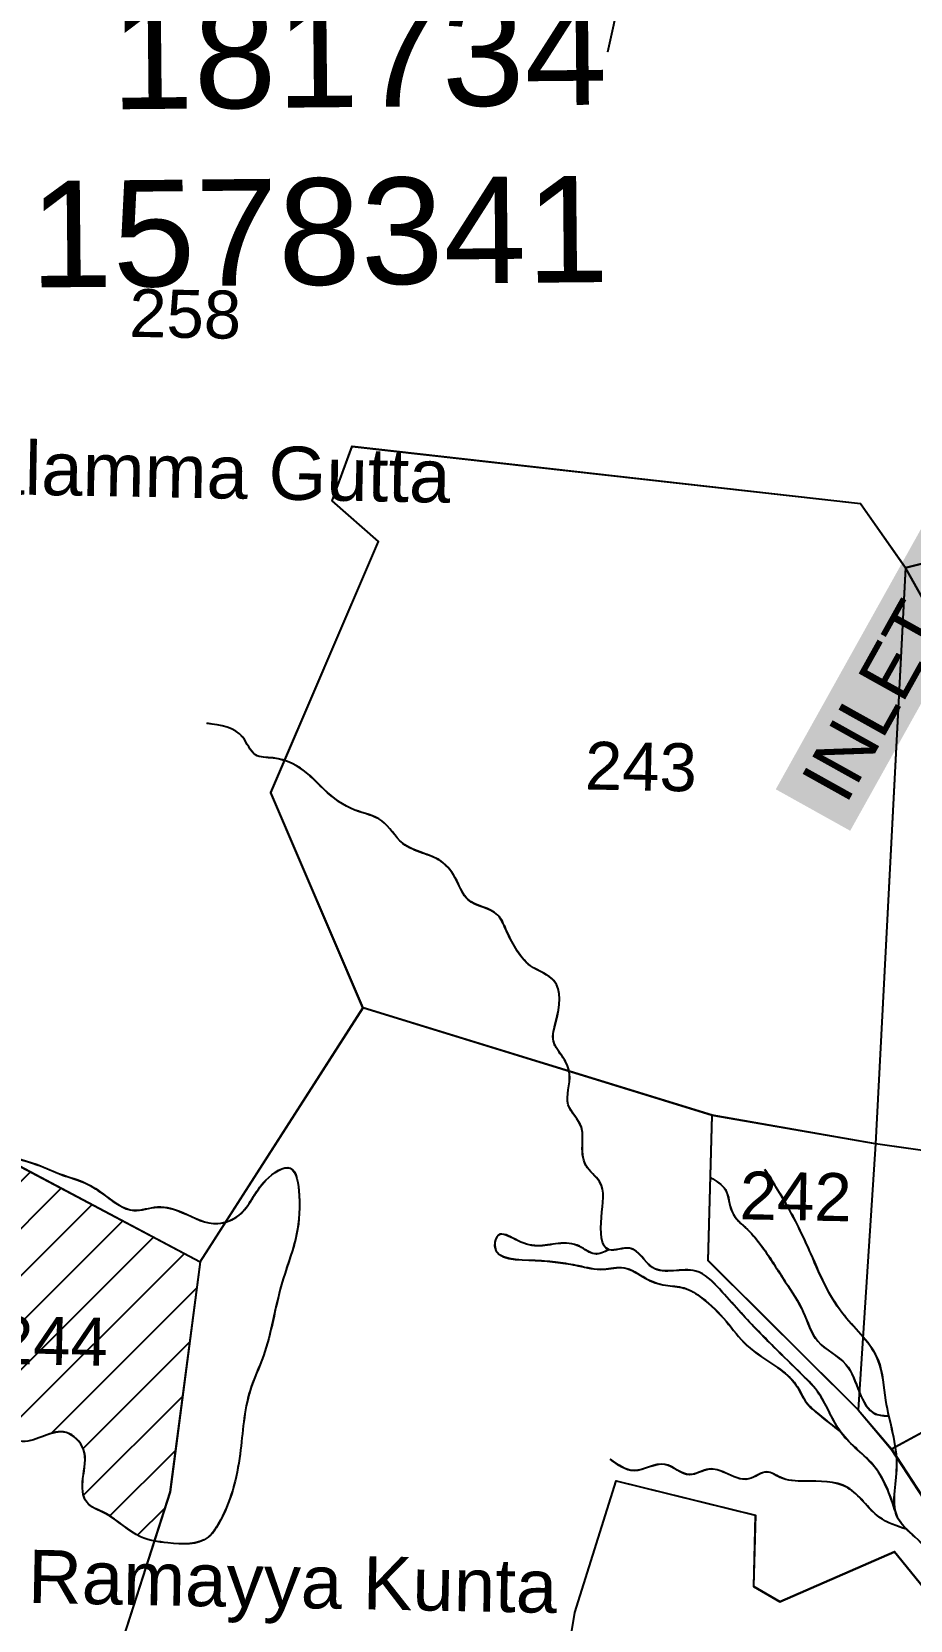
# Model space of a CAD drawing. Header units: feet. Extents: x 179896 to 184839, y 1575469 to 1580427.
# Drawn here: x 181514 to 181844, y 1577563 to 1578160 of the extents above; entities that cross this region are included whole.
import ezdxf
from ezdxf import colors
from ezdxf.entities.mleader import LeaderData, LeaderLine
from ezdxf.enums import TextEntityAlignment as Align
from ezdxf.math import Vec2, Vec3

# ---------------------------------------------------------------- set-up
doc = ezdxf.new("R2010")
doc.units = ezdxf.units.FT
doc.header["$LTSCALE"] = 15
doc.header["$MEASUREMENT"] = 0
for name, color, linetype in [('PLOT', 7, 'Continuous'), ('PLOT NO', 7, 'Continuous'), ('STRUCTURE', 5, 'Continuous'), ('TANKS-STREAM', 4, 'Continuous'), ('TEXT', 1, 'Continuous'), ('VILLAGE STONES', 240, 'Continuous')]:
    doc.layers.add(name, color=color, linetype=linetype)
doc.styles.get("Standard").update_dxf_attribs({"font": 'arial.ttf'})

msp = doc.modelspace()

# ---------------------------------------------------------------- hatches: boundary and pattern name
at = {"layer": 'TANKS-STREAM', "lineweight": -2}
h = msp.add_hatch(dxfattribs=at)
h.set_pattern_fill('ANSI31', color=256, scale=100)
h.set_pattern_definition([(45, (0, 0), (-8.838834764831843, 8.838834764831844), [])])
edge = h.paths.add_edge_path()
edge.add_spline(control_points=[(181460.9176563829, 1577704.59937431), (181462.7314525637, 1577702.264034146), (181465.860699308, 1577695.016106818), (181473.7440138024, 1577687.256189864), (181477.8068966378, 1577679.28507317), (181480.2954209323, 1577672.24911874), (181486.3437767801, 1577673.550451263), (181492.7381946708, 1577675.002300579), (181498.3003132412, 1577676.534020582), (181507.3093091289, 1577677.948361927), (181505.0601942623, 1577671.018652742), (181499.4220633388, 1577668.159006427), (181493.6149726505, 1577661.374143065), (181483.2815998836, 1577663.179961514), (181480.122806399, 1577654.316530069), (181474.6669688364, 1577649.700864937), (181473.3119554323, 1577642.700394702), (181475.4632925953, 1577638.919491531), (181477.0301324425, 1577637.00733662)], knot_values=[29.62748693519979, 29.62748693519979, 29.62748693519979, 29.6274869352164, 38.58954969769181, 52.88709046648258, 61.56502422168915, 66.9646922423226, 71.62516691559648, 77.47592989480904, 86.89244578254001, 92.52255818737142, 95.70371960235185, 103.8485705402181, 112.1560932089445, 120.4831763062159, 129.9001838760011, 135.8527526857965, 141.9375859655219, 149.1362387539023, 149.1362387539023, 149.1362387539023, 149.1362387539023], degree=3, periodic=0)
edge.add_spline(control_points=[(181477.0301324425, 1577637.00733662), (181477.1199128648, 1577637.057046521), (181478.9320019852, 1577637.984047861), (181487.7740269222, 1577637.85340488), (181498.9577385628, 1577637.449016424), (181511.9935446469, 1577626.444840983), (181525.3531295534, 1577637.972501989), (181535.9379776722, 1577626.921115096), (181533.2309963221, 1577617.413935437), (181533.3684148341, 1577606.591255907), (181545.114016997, 1577602.887832599), (181551.9095099779, 1577595.223945781), (181558.6155565697, 1577593.328264071), (181560.4281689049, 1577592.973145362)], knot_values=[290.0637773240506, 290.0637773240506, 290.0637773240506, 290.0637773240506, 290.44282411178, 297.5000924033594, 313.2461560768049, 325.4049589744486, 342.0955579009362, 351.2556358616832, 362.100076758732, 371.1587320775391, 379.2348835896335, 395.2090327733506, 400.7305719127742, 400.7305719127742, 400.7305719127742, 400.7305719127742], degree=3, periodic=0)
edge.add_line((181560.4281689049, 1577592.973145362), (181566.34098599, 1577611.399222349))
edge.add_line((181566.34098599, 1577611.399222349), (181577.6158174986, 1577697.909999928))
edge.add_line((181577.6158174986, 1577697.909999928), (181501.7061050594, 1577738.133958505))
edge.add_spline(control_points=[(181501.7061050596, 1577738.133958505), (181500.3294604076, 1577734.61345807), (181497.6695595633, 1577727.815344651), (181492.4105181698, 1577718.657980381), (181486.5608623166, 1577710.764870838), (181483.1120425859, 1577696.869594661), (181474.3606850319, 1577703.166387674), (181468.1696302475, 1577707.927668147), (181463.9967598652, 1577716.129328611), (181460.5766757863, 1577716.90672561)], knot_values=[26.35438721088359, 26.35438721088359, 26.35438721088359, 26.35438721088359, 37.75541170672253, 48.37075931765872, 56.96691684654043, 70.64522533361519, 74.58271929871952, 85.1678151418537, 96.65356404368619, 96.65356404368748, 96.65356404368748, 96.65356404368748], degree=3, periodic=0)
edge.add_line((181460.5766757863, 1577716.906725611), (181460.917656383, 1577704.599374311))

# ---------------------------------------------------------------- linework, layer by layer
at = {"layer": 'PLOT', "lineweight": -2}
for points in [[(182374.3107732092, 1577725.859569987), (182238.5519080227, 1577725.801366587), (182110.7544527273, 1577742.482553638), (182035.3521752182, 1577757.548250414), (181888.4153522839, 1577805.726276613), (181893.078797476, 1577868.689964835), (181842.5956396948, 1577958.715228538), (181944.1517501534, 1577983.960103783), (181879.9427453689, 1578108.774782685), (181845.7407778854, 1578175.366144245), (181803.4536720126, 1578262.175643425)], [(182374.3302637138, 1577725.909398444), (182238.5713985278, 1577725.851195043), (182110.7739432327, 1577742.532382094), (182035.3716657238, 1577757.598078869), (181888.4348427897, 1577805.776105067), (181893.0982879815, 1577868.739793288), (181842.6151301998, 1577958.76505699), (181944.1712406579, 1577984.009932236), (181879.9622358728, 1578108.824611137), (181845.760268389, 1578175.415972698), (181803.4731625158, 1578262.225471876)], [(181343.1138037176, 1577640.524166005), (181446.4776880978, 1577612.413672273), (181461.999975512, 1577664.780836415), (181459.3862155742, 1577759.121869579), (181477.5812869151, 1577786.209471087), (181501.5975486193, 1577738.131325389), (181577.5963269908, 1577697.860171476), (181638.8046535695, 1577793.289327048), (181604.2375149985, 1577874.159609902), (181644.6180841804, 1577968.573790649), (181627.2049947037, 1577983.820851754), (181634.7139350225, 1578004.313642059), (181825.6988157622, 1577982.796541757), (181842.5956396948, 1577958.715228538), (181831.3211404184, 1577742.18435417), (181769.9477638057, 1577752.879957269), (181638.8046535695, 1577793.289327048)], [(181343.1332942266, 1577640.573994456), (181446.4971786066, 1577612.463500725), (181462.0194660204, 1577664.830664867), (181459.4057060819, 1577759.171698031), (181477.6007774225, 1577786.259299538), (181501.6170391271, 1577738.181153841), (181577.6158174986, 1577697.909999928), (181638.8241440764, 1577793.3391555), (181604.2570055049, 1577874.209438354), (181644.6375746861, 1577968.623619101), (181627.2244852093, 1577983.870680205), (181634.733425528, 1578004.363470511), (181825.7183062672, 1577982.846370209), (181842.6151301998, 1577958.76505699), (181831.3406309249, 1577742.234182623), (181769.9672543124, 1577752.929785722), (181638.8241440764, 1577793.3391555)], [(181831.3211404184, 1577742.18435417), (181824.8188142745, 1577642.20649041), (181768.5021244147, 1577698.267903072), (181769.9477638057, 1577752.879957269)], [(181831.3406309249, 1577742.234182623), (181824.8383047817, 1577642.256318864), (181768.5216149217, 1577698.317731525), (181769.9672543124, 1577752.929785722)], [(181824.8188142745, 1577642.20649041), (181837.2470844762, 1577627.503820353), (181891.2356935841, 1577656.904806261), (181994.1558492226, 1577646.938870361), (182069.9447074361, 1577650.311728698), (182221.9678045254, 1577634.477531628), (182226.3625406002, 1577683.542535129), (182030.3309614911, 1577713.912667142), (181831.3211404184, 1577742.18435417)], [(181824.8383047817, 1577642.256318864), (181837.2665749834, 1577627.553648808), (181891.2551840909, 1577656.954634715), (181994.1753397291, 1577646.988698816), (182069.9641979423, 1577650.361557154), (182221.9872950311, 1577634.527360084), (182226.3820311056, 1577683.592363586), (182030.350451997, 1577713.962495597), (181831.3406309249, 1577742.234182623)], [(181577.5963269908, 1577697.860171476), (181566.3214954816, 1577611.349393896), (181539.8323810515, 1577528.801522928), (181549.5738313475, 1577484.701780239), (181454.0407135463, 1577514.122370773), (181441.9871996619, 1577493.740558905), (181392.4349920379, 1577524.554452733), (181319.1787006807, 1577556.664895799)], [(181577.6158174986, 1577697.909999928), (181566.3409859899, 1577611.399222349), (181539.8518715605, 1577528.851351381), (181549.5933218568, 1577484.751608691), (181454.0602040557, 1577514.172199225), (181442.0066901715, 1577493.790387357), (181392.4544825474, 1577524.604281184), (181319.1981911903, 1577556.71472425)], [(181837.2470844762, 1577627.503820353), (181950.7001926235, 1577453.560657061)], [(181837.2665749834, 1577627.553648808), (181950.7196831315, 1577453.610485517)], [(181560.6002357473, 1577298.91444218), (181546.2472651149, 1577339.416219283), (181555.7462977496, 1577378.291840081), (181620.2653770148, 1577392.396183654), (181699.3906303573, 1577451.187622471), (181718.3919016573, 1577566.071423035), (181733.8983090929, 1577615.497611332), (181786.164727413, 1577602.65066241), (181785.4320795125, 1577575.895572725), (181795.3235794195, 1577570.126028283), (181838.4341964607, 1577588.907465398), (181908.7066996505, 1577502.45363848), (181905.5224749616, 1577447.889227713)], [(181560.6197262577, 1577298.964270633), (181546.2667556251, 1577339.466047736), (181555.7657882595, 1577378.341668534), (181620.2848675244, 1577392.446012107), (181699.4101208662, 1577451.237450924), (181718.4113921654, 1577566.121251489), (181733.9177996005, 1577615.547439785), (181786.1842179205, 1577602.700490864), (181785.4515700203, 1577575.945401179), (181795.3430699273, 1577570.175856737), (181838.4536869681, 1577588.957293852), (181908.7261901583, 1577502.503466935), (181905.5419654697, 1577447.939056168)]]:
    msp.add_lwpolyline(points, dxfattribs=at)
at = {"layer": 'TANKS-STREAM', "lineweight": -2}
for points in [[(181706.0867522501, 1578360.060953715), (181700.9980556605, 1578352.314819942), (181698.2715414941, 1578339.930286145), (181695.9582798837, 1578325.502808), (181694.3284774439, 1578311.288314458), (181689.8480901246, 1578301.876942384), (181685.4827823151, 1578274.825955667), (181661.1973470243, 1578271.220699305), (181637.0997839909, 1578268.632984582), (181613.9756121288, 1578266.58825775), (181598.9438058575, 1578264.584865476), (181592.4347338511, 1578267.422826285), (181581.0403373075, 1578263.344627192), (181568.3708941483, 1578263.587115185), (181556.5632450486, 1578261.55186044), (181549.993608629, 1578261.225469145), (181542.3319236372, 1578262.954866323), (181535.4927592953, 1578260.372385333), (181526.2299198147, 1578261.22801727), (181517.6239010006, 1578260.940453751), (181511.1853486549, 1578255.63677764), (181501.0480773819, 1578258.092049242), (181494.1916064987, 1578254.60534105), (181484.4546064623, 1578254.339424053), (181478.3591277715, 1578255.134433992), (181469.2317004135, 1578251.238911763), (181460.5305041039, 1578245.978541736), (181454.0443630105, 1578238.188462371), (181444.7673239116, 1578231.605473674), (181437.8873840356, 1578226.625407768), (181429.9747423804, 1578219.998278901), (181422.7697022663, 1578215.468883467), (181414.7013270699, 1578206.511234546), (181403.9770275318, 1578204.049508655), (181396.4277544337, 1578198.971141468), (181388.0167377083, 1578195.353872064), (181379.0499420217, 1578191.747240043), (181372.1274821055, 1578184.545599268), (181362.7819052588, 1578184.391133671), (181357.6803703457, 1578180.230908163), (181344.8888388957, 1578176.053709835), (181332.7130391269, 1578170.49222692), (181319.4253541314, 1578164.169069272), (181307.6106545811, 1578161.10645855), (181300.18586295, 1578158.542426242), (181287.4210741485, 1578157.579134384), (181279.7111696052, 1578156.628876343), (181273.3403275045, 1578156.750811672), (181256.2146134451, 1578153.330184619), (181244.8863499388, 1578152.778527242), (181230.657727579, 1578149.976806591), (181219.2862767611, 1578149.412825573), (181211.5634261221, 1578147.803974072), (181202.4131362068, 1578146.222590933), (181195.7085787046, 1578146.131348942), (181186.080557749, 1578142.582881161), (181176.6049541049, 1578141.227288892), (181169.0756819065, 1578139.59833153), (181161.6700869102, 1578137.324862152), (181153.2099916384, 1578137.377002689), (181146.3221920712, 1578133.44674144), (181137.0476338969, 1578125.390436355), (181140.7392507537, 1578111.596703793), (181144.467675078, 1578111.195996522), (181128.4299598262, 1578103.085771088), (181119.126210023, 1578100.503770561), (181114.0559326119, 1578088.180939554), (181109.2033462155, 1578085.753700308), (181106.9191431978, 1578079.897398909), (181101.9129093179, 1578069.050600433), (181091.9462770358, 1578060.972375585), (181083.9194791508, 1578056.181814676), (181069.810031918, 1578045.625531489), (181061.3752725521, 1578037.294728835), (181052.7658777471, 1578029.581931018), (181034.5791310273, 1578013.790402187), (181012.6856728799, 1577985.196630741), (181006.3427842073, 1577975.326959948), (180993.5156703733, 1577958.99623277), (180986.9552003712, 1577947.785709163), (180977.9026113372, 1577937.007195446), (180974.8277053585, 1577931.71080187), (180965.6336678885, 1577923.266427575), (180957.8781256966, 1577912.504755927), (180948.2966091305, 1577898.509092638)], [(181706.106242753, 1578360.110782166), (181701.0175461635, 1578352.364648392), (181698.2910319972, 1578339.980114595), (181695.9777703868, 1578325.552636451), (181694.3479679471, 1578311.338142908), (181689.8675806279, 1578301.926770835), (181685.5022728186, 1578274.875784117), (181661.216837528, 1578271.270527755), (181637.1192744946, 1578268.682813032), (181613.9951026327, 1578266.6380862), (181598.9632963615, 1578264.634693926), (181592.4542243551, 1578267.472654735), (181581.0598278115, 1578263.394455642), (181568.3903846524, 1578263.636943635), (181556.5827355527, 1578261.60168889), (181550.0130991332, 1578261.275297595), (181542.3514141414, 1578263.004694773), (181535.5122497995, 1578260.422213783), (181526.2494103189, 1578261.27784572), (181517.6433915049, 1578260.990282201), (181511.2048391592, 1578255.686606089), (181501.0675678862, 1578258.141877691), (181494.2110970031, 1578254.6551695), (181484.4740969667, 1578254.389252502), (181478.3786182759, 1578255.184262441), (181469.251190918, 1578251.288740212), (181460.5499946085, 1578246.028370186), (181454.0638535151, 1578238.238290821), (181444.7868144163, 1578231.655302123), (181437.9068745403, 1578226.675236217), (181429.9942328852, 1578220.048107351), (181422.7891927712, 1578215.518711916), (181414.7208175749, 1578206.561062996), (181403.9965180368, 1578204.099337104), (181396.4472449387, 1578199.020969917), (181388.0362282135, 1578195.403700513), (181379.0694325269, 1578191.797068492), (181372.1469726109, 1578184.595427717), (181362.8013957641, 1578184.44096212), (181357.6998608511, 1578180.280736612), (181344.9083294012, 1578176.103538284), (181332.7325296324, 1578170.542055368), (181319.4448446371, 1578164.218897721), (181307.6301450868, 1578161.156286999), (181300.2053534557, 1578158.592254691), (181287.4405646543, 1578157.628962832), (181279.730660111, 1578156.678704791), (181273.3598180103, 1578156.80064012), (181256.234103951, 1578153.380013067), (181244.9058404448, 1578152.82835569), (181230.6772180851, 1578150.026635039), (181219.3057672672, 1578149.462654021), (181211.5829166282, 1578147.853802519), (181202.432626713, 1578146.272419381), (181195.7280692108, 1578146.181177391), (181186.1000482552, 1578142.632709609), (181176.6244446112, 1578141.277117339), (181169.0951724128, 1578139.648159978), (181161.6895774166, 1578137.374690599), (181153.2294821448, 1578137.426831136), (181146.3416825777, 1578133.496569888), (181137.0671244035, 1578125.440264803), (181140.7587412604, 1578111.64653224), (181144.4871655846, 1578111.24582497), (181128.449450333, 1578103.135599535), (181119.1457005298, 1578100.553599009), (181114.0754231188, 1578088.230768002), (181109.2228367224, 1578085.803528756), (181106.9386337047, 1578079.947227356), (181101.932399825, 1578069.10042888), (181091.9657675429, 1578061.022204032), (181083.938969658, 1578056.231643124), (181069.8295224253, 1578045.675359937), (181061.3947630595, 1578037.344557283), (181052.7853682546, 1578029.631759465), (181034.598621535, 1578013.840230634), (181012.7051633878, 1577985.246459188), (181006.3622747154, 1577975.376788395), (180993.5351608815, 1577959.046061218), (180986.9746908795, 1577947.83553761), (180977.9221018456, 1577937.057023894), (180974.847195867, 1577931.760630317), (180965.653158397, 1577923.316256023), (180957.8976162052, 1577912.554584374), (180948.3160996393, 1577898.558921085)], [(181501.5975486193, 1577738.131325389), (181516.4405848917, 1577734.333816425), (181525.9974341246, 1577730.476964667), (181534.3456500426, 1577727.518105271), (181542.1315965088, 1577722.645641402), (181552.7085430331, 1577717.194784057), (181561.6622027668, 1577718.423101372), (181571.077372546, 1577716.318385012), (181584.3063109088, 1577712.216456346), (181592.2465647237, 1577715.388388165), (181602.3028979789, 1577728.491681988), (181611.4953030595, 1577733.039334864), (181614.8017921575, 1577722.829244731), (181613.4335936641, 1577706.235758489), (181608.2088684618, 1577689.280797249), (181601.3920851362, 1577662.469994815), (181596.4184390042, 1577649.514398848), (181592.6340666641, 1577625.619429852), (181584.4237962057, 1577599.185182938), (181580.654300423, 1577594.35879541), (181565.5543842335, 1577592.198608475), (181555.2674879893, 1577594.494803941), (181541.9537736955, 1577603.321946958), (181535.0291688084, 1577607.478155616), (181533.6245419393, 1577616.427248281), (181533.8320621244, 1577627.269703434), (181527.3012732638, 1577633.692773192), (181510.9525557354, 1577630.331891209), (181499.8407952498, 1577635.268009807), (181484.3061401591, 1577637.839587616), (181477.2878164787, 1577637.099203623), (181473.213734618, 1577616.358889984), (181467.2567718631, 1577607.025868039), (181453.725493258, 1577604.485773275), (181442.8532386236, 1577603.644209584), (181442.9871226139, 1577610.639341941), (181442.9897120363, 1577619.911385801), (181438.56495849, 1577635.741034935), (181437.7858552081, 1577649.926426465), (181432.1569110567, 1577657.731626495), (181415.3321459319, 1577652.046355138), (181400.0243997807, 1577645.742061419), (181375.1846222936, 1577635.881995767), (181363.9886521704, 1577637.415737637), (181362.1010605162, 1577642.289819813), (181366.369852952, 1577646.826063536), (181379.003733063, 1577651.422210644), (181387.4231728325, 1577654.339697106), (181400.7423461213, 1577660.242035777), (181405.6501546883, 1577663.666601203), (181394.3434452038, 1577670.9200048), (181385.7038747111, 1577668.00673155), (181380.356145458, 1577664.590586029), (181374.1100544579, 1577671.746983689), (181366.7177143158, 1577676.506564507), (181360.4509287972, 1577682.563910463), (181353.2615470036, 1577686.439871202), (181343.0092084339, 1577691.254043472), (181339.187742425, 1577698.584042558), (181328.012908954, 1577703.733397319), (181314.5819862371, 1577714.985676395), (181305.4759024635, 1577722.19696091), (181300.5162567063, 1577727.569560967), (181297.558144042, 1577734.003448038), (181290.1223796901, 1577747.99975333), (181288.2570109688, 1577766.894066021), (181280.2971791641, 1577776.502315082), (181280.9432602763, 1577787.265306018), (181275.5006132098, 1577801.883191631), (181273.90355174, 1577819.61267101), (181270.9617012848, 1577829.23817236), (181269.4036288884, 1577839.823342136), (181265.8566485239, 1577850.00685879), (181263.6301117376, 1577860.165102689), (181261.8266668499, 1577869.435660999), (181257.3305880213, 1577877.10392925), (181257.3337872716, 1577888.758812467), (181251.7940303813, 1577898.320742277), (181244.4045459029, 1577914.735065132), (181248.2404854602, 1577931.154545696), (181247.7586979833, 1577940.516682526), (181253.431740004, 1577949.424136153), (181259.5573250089, 1577958.982656067), (181265.9324946493, 1577970.075862347), (181272.747582149, 1577981.160501022), (181273.4357366444, 1577994.121730026), (181268.8518928454, 1578007.623582948), (181261.9750203436, 1578023.942153186), (181253.9711611439, 1578035.117547507), (181246.168351401, 1578041.424300105), (181241.2339502392, 1578048.115872542), (181234.9166755301, 1578051.535273737), (181221.2880081949, 1578052.455848667), (181206.939923717, 1578053.61788399), (181193.007319652, 1578050.146189476), (181182.725189237, 1578053.421616391), (181167.2902185233, 1578051.957859892), (181160.9137008835, 1578052.299763855), (181155.679572309, 1578054.818994045), (181145.445072594, 1578049.077475982), (181132.0744000478, 1578051.972148569), (181127.3653461661, 1578047.444331271), (181124.7180727209, 1578035.620046797), (181117.7417566691, 1578027.617125088), (181115.2038774125, 1578021.50843683), (181108.459973622, 1578014.160794621), (181105.4593293838, 1578009.50290826), (181095.6605438649, 1578003.533190798), (181088.4893388586, 1577996.853306981)], [(181499.9552227659, 1577738.557304183), (181516.4600753994, 1577734.383644877), (181526.0169246323, 1577730.526793119), (181534.3651405502, 1577727.567933722), (181542.1510870164, 1577722.695469853), (181552.7280335408, 1577717.244612509), (181561.6816932745, 1577718.472929824), (181571.0968630536, 1577716.368213465), (181584.3258014164, 1577712.266284798), (181592.2660552313, 1577715.438216617), (181602.3223884863, 1577728.54151044), (181611.5147935669, 1577733.089163316), (181614.8212826649, 1577722.879073183), (181613.4530841716, 1577706.285586941), (181608.2283589694, 1577689.330625701), (181601.4115756441, 1577662.519823267), (181596.4379295121, 1577649.5642273), (181592.6535571722, 1577625.669258305), (181584.443286714, 1577599.23501139), (181580.6737909314, 1577594.408623863), (181565.573874742, 1577592.248436928), (181555.2869784978, 1577594.544632393), (181541.973264204, 1577603.37177541), (181535.0486593169, 1577607.527984068), (181533.6440324477, 1577616.477076734), (181533.8515526327, 1577627.319531887), (181527.3207637721, 1577633.742601644), (181510.9720462438, 1577630.381719661), (181499.8602857582, 1577635.317838259), (181484.3256306676, 1577637.889416067), (181477.3073069872, 1577637.149032075), (181473.2332251266, 1577616.408718436), (181467.2762623718, 1577607.075696491), (181453.7449837667, 1577604.535601727), (181442.8727291324, 1577603.694038036), (181443.0066131227, 1577610.689170392), (181443.0092025451, 1577619.961214253), (181438.5844489986, 1577635.790863386), (181437.8053457167, 1577649.976254917), (181432.1764015652, 1577657.781454946), (181415.3516364405, 1577652.096183589), (181400.0438902894, 1577645.79188987), (181375.2041128025, 1577635.931824218), (181364.0081426793, 1577637.465566088), (181362.1205510251, 1577642.339648264), (181366.3893434608, 1577646.875891987), (181379.0232235718, 1577651.472039095), (181387.4426633412, 1577654.389525557), (181400.7618366299, 1577660.291864228), (181405.6696451969, 1577663.716429654), (181394.3629357124, 1577670.969833251), (181385.7233652198, 1577668.056560002), (181380.3756359667, 1577664.640414479), (181374.1295449665, 1577671.79681214), (181366.7372048245, 1577676.556392958), (181360.4704193059, 1577682.613738914), (181353.2810375123, 1577686.489699653), (181343.0286989425, 1577691.303871922), (181339.2072329336, 1577698.633871009), (181328.0323994626, 1577703.783225769), (181314.6014767457, 1577715.035504845), (181305.4953929721, 1577722.246789361), (181300.5357472148, 1577727.619389417), (181297.5776345505, 1577734.053276488), (181290.1418701986, 1577748.04958178), (181288.2765014771, 1577766.943894471), (181280.3166696724, 1577776.552143532), (181280.9627507845, 1577787.315134468), (181275.5201037179, 1577801.933020081), (181273.9230422481, 1577819.662499459), (181270.9811917928, 1577829.288000809), (181269.4231193963, 1577839.873170586), (181265.8761390318, 1577850.056687239), (181263.6496022454, 1577860.214931139), (181261.8461573577, 1577869.485489449), (181257.350078529, 1577877.153757699), (181257.3532777793, 1577888.808640916), (181251.8135208889, 1577898.370570726), (181244.4240364105, 1577914.784893581), (181248.2599759676, 1577931.204374145), (181247.7781884907, 1577940.566510975), (181253.4512305113, 1577949.473964602), (181259.5768155161, 1577959.032484516), (181265.9519851564, 1577970.125690796), (181272.767072656, 1577981.210329471), (181273.4552271513, 1577994.171558475), (181268.8713833522, 1578007.673411397), (181261.9945108503, 1578023.991981634), (181253.9906516507, 1578035.167375956), (181246.1878419077, 1578041.474128554), (181241.2534407459, 1578048.16570099), (181234.9361660368, 1578051.585102185), (181221.3074987016, 1578052.505677115), (181206.9594142238, 1578053.667712438), (181193.0268101588, 1578050.196017924), (181182.7446797439, 1578053.471444839), (181167.3097090302, 1578052.00768834), (181160.9331913904, 1578052.349592303), (181155.699062816, 1578054.868822493), (181145.464563101, 1578049.12730443), (181132.0938905548, 1578052.021977017), (181127.3848366732, 1578047.494159718), (181124.7375632281, 1578035.669875244), (181117.7612471764, 1578027.666953536), (181115.2233679199, 1578021.558265278), (181108.4794641294, 1578014.210623069), (181105.4788198913, 1578009.552736708), (181095.6800343724, 1578003.583019246), (181088.5088293662, 1577996.903135429)], [(181839.2874276235, 1577602.499211263), (181830.9441521772, 1577620.818169174), (181818.3121968742, 1577633.74119299), (181810.1802367891, 1577648.159219058), (181803.7855021628, 1577655.368107506), (181793.1595576597, 1577665.8283668), (181779.9823454442, 1577679.507695775), (181772.6724517757, 1577687.666584204), (181763.8411465174, 1577694.362705751), (181747.5861604469, 1577695.685352916), (181738.9522942715, 1577702.937097431), (181731.287970103, 1577702.337920318), (181728.347758203, 1577714.515898476), (181727.671653888, 1577727.955961327), (181722.5616425008, 1577734.021309194), (181721.2364715962, 1577742.811669379), (181720.8336116718, 1577748.389757816), (181715.9150666036, 1577756.835917434), (181716.3896432285, 1577768.362687842), (181713.9994471158, 1577774.511766746), (181710.3260271743, 1577780.814100968), (181711.3041579406, 1577788.248013602), (181710.5142255473, 1577803.506168708), (181701.729714666, 1577809.085102726), (181696.1958508199, 1577815.570948225), (181692.4548384603, 1577822.829962432), (181689.4039261545, 1577828.137661073), (181678.2464034086, 1577833.97773643), (181674.0177410027, 1577841.08458743), (181668.0159717761, 1577848.467693798), (181661.1224834959, 1577851.506867237), (181653.7555916586, 1577855.120413516), (181645.8346476124, 1577863.590201847), (181635.7764339311, 1577867.611349401), (181624.2041297058, 1577875.343244614), (181618.2522192053, 1577881.110282637), (181605.0312443957, 1577887.177796473), (181598.3960040856, 1577888.392862901), (181593.6716248402, 1577894.943889632), (181580.1121606581, 1577900.21039886)], [(181839.3069181309, 1577602.549039717), (181830.9636426845, 1577620.867997628), (181818.3316873814, 1577633.791021444), (181810.1997272962, 1577648.209047512), (181803.8049926699, 1577655.41793596), (181793.1790481668, 1577665.878195254), (181780.0018359513, 1577679.557524228), (181772.6919422827, 1577687.716412657), (181763.8606370245, 1577694.412534204), (181747.605650954, 1577695.735181369), (181738.9717847786, 1577702.986925884), (181731.3074606101, 1577702.387748771), (181728.36724871, 1577714.56572693), (181727.6911443949, 1577728.00578978), (181722.5811330077, 1577734.071137646), (181721.2559621031, 1577742.861497832), (181720.8531021787, 1577748.439586269), (181715.9345571104, 1577756.885745887), (181716.4091337352, 1577768.412516295), (181714.0189376225, 1577774.561595198), (181710.345517681, 1577780.863929421), (181711.3236484472, 1577788.297842055), (181710.5337160538, 1577803.55599716), (181701.7492051725, 1577809.134931179), (181696.2153413264, 1577815.620776678), (181692.4743289667, 1577822.879790885), (181689.423416661, 1577828.187489525), (181678.265893915, 1577834.027564883), (181674.0372315091, 1577841.134415882), (181668.0354622825, 1577848.51752225), (181661.1419740022, 1577851.556695689), (181653.775082165, 1577855.170241968), (181645.8541381188, 1577863.640030299), (181635.7959244376, 1577867.661177852), (181624.2236202122, 1577875.393073066), (181618.2717097117, 1577881.160111089), (181605.0507349021, 1577887.227624925), (181598.415494592, 1577888.442691352), (181593.6911153465, 1577894.993718083), (181580.1316511645, 1577900.260227311)], [(182166.957065207, 1576479.934413509), (182156.7997409042, 1576484.728385942), (182150.3822261544, 1576489.73187031), (182144.5538905206, 1576497.164405901), (182135.1597854764, 1576502.63163156), (182124.3231168445, 1576510.702286857), (182111.8467756158, 1576535.193203921), (182102.8774675685, 1576547.805284886), (182093.4749319032, 1576564.515674352), (182079.7372692037, 1576586.421520324), (182058.3961171171, 1576631.10369916), (182047.7990665087, 1576656.698580129), (182041.2812016368, 1576674.162571123), (182027.8027836874, 1576691.802928846), (182013.3091807105, 1576727.697356116), (182008.0637610447, 1576766.405198071), (182002.7827543023, 1576784.570551758), (181995.3904180041, 1576809.206777369), (181992.4469226671, 1576818.755363612), (181991.6196082571, 1576863.442377907), (181984.800888757, 1576896.818732673), (181978.2600325889, 1576919.279511919), (181975.3401343612, 1576955.120273296), (181980.9244287665, 1576970.522387977), (181978.7636333727, 1576995.781303345), (181977.8975514065, 1577013.330090039), (181969.0970554098, 1577030.790487943), (181964.7239483476, 1577053.824587492), (181961.3435944677, 1577078.146139227), (181954.1790928197, 1577095.753713365), (181954.3640766202, 1577105.418693958), (181936.8492257456, 1577104.552965349), (181926.7569476917, 1577104.746127449), (181917.8891654916, 1577106.116808933), (181912.477260632, 1577112.224578253), (181909.9442671796, 1577118.036996129), (181908.6909090919, 1577127.907846746), (181904.6432352253, 1577143.259825595), (181905.1913360978, 1577159.340487174), (181902.9353397453, 1577167.069014412), (181900.7302298819, 1577177.438433915), (181902.573044182, 1577185.80896682), (181900.1181676279, 1577195.702814013), (181897.958666126, 1577208.472976552), (181898.9140613779, 1577220.703316245), (181897.9050846552, 1577244.12619346), (181911.8667934481, 1577270.277338631), (181916.2367107005, 1577285.084044216), (181919.3892005293, 1577299.135971032), (181944.0677399093, 1577320.038518248), (181946.6027365324, 1577339.443472899), (181949.2397805736, 1577351.641626518), (181949.4498571622, 1577375.174003634), (181945.8610919317, 1577401.180705002), (181940.0407109738, 1577436.243196826), (181923.0304441521, 1577439.210632631), (181913.538109419, 1577445.63674997), (181910.5876808925, 1577467.308206896), (181913.2695411291, 1577494.208345199), (181909.0606063707, 1577507.047875155), (181901.4120537698, 1577518.617972622), (181890.3129870469, 1577528.990507508), (181882.7779757592, 1577546.492878961), (181872.778017162, 1577555.071608304), (181860.8537903862, 1577573.696707885), (181847.2725475529, 1577593.391651386), (181839.8498346853, 1577601.248470799), (181839.3139348384, 1577620.767166162), (181835.1891851795, 1577645.77052414), (181832.3589455214, 1577660.809010226), (181819.6050938768, 1577677.604228271), (181813.1157032691, 1577687.668528068), (181806.9855614587, 1577700.989868354), (181799.2707553926, 1577716.863722822), (181789.7567002433, 1577732.556291331)], [(182166.9765557205, 1576479.98424197), (182156.8192314176, 1576484.778214403), (182150.4017166679, 1576489.78169877), (182144.573381034, 1576497.214234361), (182135.1792759899, 1576502.681460021), (182124.342607358, 1576510.752115317), (182111.8662661292, 1576535.243032381), (182102.8969580818, 1576547.855113346), (182093.4944224164, 1576564.565502812), (182079.7567597169, 1576586.471348783), (182058.41560763, 1576631.153527619), (182047.8185570215, 1576656.748408588), (182041.3006921495, 1576674.212399582), (182027.8222742, 1576691.852757305), (182013.328671223, 1576727.747184575), (182008.0832515569, 1576766.45502653), (182002.8022448144, 1576784.620380217), (181995.4099085161, 1576809.256605827), (181992.4664131791, 1576818.80519207), (181991.6390987687, 1576863.492206365), (181984.8203792685, 1576896.868561131), (181978.2795231002, 1576919.329340376), (181975.3596248723, 1576955.170101753), (181980.9439192775, 1576970.572216434), (181978.7831238835, 1576995.831131802), (181977.9170419172, 1577013.379918496), (181969.1165459204, 1577030.840316401), (181964.7434388581, 1577053.874415949), (181961.3630849781, 1577078.195967684), (181954.1985833299, 1577095.803541822), (181954.3835671304, 1577105.468522415), (181936.8687162559, 1577104.602793806), (181926.776438202, 1577104.795955906), (181917.9086560019, 1577106.166637389), (181912.4967511423, 1577112.274406709), (181909.9637576898, 1577118.086824585), (181908.7103996021, 1577127.957675202), (181904.6627257355, 1577143.309654051), (181905.2108266079, 1577159.39031563), (181902.9548302553, 1577167.118842868), (181900.7497203918, 1577177.488262371), (181902.5925346919, 1577185.858795277), (181900.1376581377, 1577195.752642469), (181897.9781566357, 1577208.522805008), (181898.9335518875, 1577220.753144701), (181897.9245751647, 1577244.176021916), (181911.8862839573, 1577270.327167086), (181916.2562012097, 1577285.133872672), (181919.4086910383, 1577299.185799488), (181944.0872304181, 1577320.088346704), (181946.6222270411, 1577339.493301355), (181949.2592710822, 1577351.691454974), (181949.4693476707, 1577375.22383209), (181945.88058244, 1577401.230533458), (181940.0602014818, 1577436.293025281), (181923.0499346602, 1577439.260461086), (181913.5575999271, 1577445.686578425), (181910.6071714005, 1577467.358035351), (181913.289031637, 1577494.258173654), (181909.0800968784, 1577507.09770361), (181901.4315442775, 1577518.667801077), (181890.3324775546, 1577529.040335963), (181882.7974662668, 1577546.542707416), (181872.7975076695, 1577555.121436758), (181860.8732808936, 1577573.746536339), (181847.2920380603, 1577593.441479841), (181839.8693251927, 1577601.298299253), (181839.3334253456, 1577620.816994617), (181835.2086756866, 1577645.820352595), (181832.3784360284, 1577660.85883868), (181819.6245843838, 1577677.654056724), (181813.135193776, 1577687.718356521), (181807.0050519656, 1577701.039696807), (181799.2902458994, 1577716.913551276), (181789.77619075, 1577732.606119785)], [(181769.329118251, 1577729.509326412), (181774.9070351693, 1577724.948301967), (181777.4199753104, 1577716.592067999), (181783.2324796711, 1577709.953134053), (181793.233158743, 1577696.799145549), (181797.4159191246, 1577690.339602887), (181804.1765642946, 1577678.934846011), (181809.6099492802, 1577668.000679318), (181820.1420437631, 1577659.280262821), (181825.2449425507, 1577648.75851407), (181831.3680597045, 1577640.668822222), (181836.3381045492, 1577639.923026256)], [(181769.3486087578, 1577729.559154866), (181774.9265256761, 1577724.998130421), (181777.4394658173, 1577716.641896453), (181783.251970178, 1577710.002962506), (181793.25264925, 1577696.848974003), (181797.4354096316, 1577690.389431341), (181804.1960548017, 1577678.984674465), (181809.6294397872, 1577668.050507771), (181820.1615342702, 1577659.330091275), (181825.2644330578, 1577648.808342524), (181831.3875502116, 1577640.718650676), (181836.3575950563, 1577639.972854711)], [(181731.1136847844, 1577702.387883328), (181725.896529649, 1577700.805605985), (181720.1412220783, 1577703.647166205), (181712.0737814689, 1577704.712190153), (181704.3111011342, 1577703.836376643), (181695.928008041, 1577706.273145037), (181689.6934929179, 1577707.871945752), (181688.2508352499, 1577703.916220319), (181703.5233575299, 1577698.388494036), (181712.0525888999, 1577697.656242042), (181719.6604211483, 1577696.372471525), (181729.0899572222, 1577695.053982093), (181736.8461016662, 1577695.588310256), (181744.8591066736, 1577691.679150568), (181752.4404687341, 1577689.030183694), (181759.3694342363, 1577687.987097453), (181766.1319864049, 1577684.215790323), (181775.192012107, 1577675.506409), (181782.9074021063, 1577666.537891084), (181794.4792285218, 1577658.122045357), (181801.4171464418, 1577651.615828071), (181805.5046760117, 1577644.793595563), (181810.090679142, 1577640.381021327), (181818.0616786086, 1577634.085452338)], [(181731.1331752914, 1577702.437711781), (181725.9160201561, 1577700.855434438), (181720.1607125855, 1577703.696994658), (181712.093271976, 1577704.762018606), (181704.3305916414, 1577703.886205096), (181695.9474985482, 1577706.32297349), (181689.7129834251, 1577707.921774205), (181688.2703257572, 1577703.966048772), (181703.5428480371, 1577698.438322489), (181712.0720794071, 1577697.706070495), (181719.6799116555, 1577696.422299978), (181729.1094477294, 1577695.103810546), (181736.8655921733, 1577695.638138709), (181744.8785971807, 1577691.728979021), (181752.4599592412, 1577689.080012147), (181759.3889247434, 1577688.036925906), (181766.151476912, 1577684.265618776), (181775.2115026142, 1577675.556237454), (181782.9268926135, 1577666.587719538), (181794.498719029, 1577658.171873811), (181801.436636949, 1577651.665656524), (181805.5241665189, 1577644.843424017), (181810.1101696492, 1577640.430849781), (181818.0811691158, 1577634.135280791)], [(181842.9334888865, 1577597.334790509), (181832.7480134739, 1577601.862680939), (181820.760218263, 1577612.998833668), (181804.5918801245, 1577615.393413025), (181795.4694184603, 1577616.851120962), (181790.5314923277, 1577618.870292453), (181783.7390983902, 1577616.273618313), (181774.7921383968, 1577618.529983427), (181768.8792945437, 1577619.926408339), (181761.4541139819, 1577617.822936997), (181752.217185633, 1577621.688736648), (181740.6136096584, 1577619.34460892), (181731.7065434755, 1577623.685334418)], [(181842.9529793939, 1577597.384618963), (181832.7675039813, 1577601.912509393), (181820.7797087703, 1577613.048662122), (181804.6113706319, 1577615.443241478), (181795.4889089677, 1577616.900949416), (181790.5509828351, 1577618.920120907), (181783.7585888977, 1577616.323446766), (181774.8116289043, 1577618.57981188), (181768.8987850512, 1577619.976236792), (181761.4736044894, 1577617.872765451), (181752.2366761405, 1577621.738565101), (181740.633100166, 1577619.394437373), (181731.7260339831, 1577623.735162872)]]:
    msp.add_spline(points, degree=3, dxfattribs=at)

# ---------------------------------------------------------------- texts
at = {"layer": 'PLOT NO', "lineweight": -2}
for s, p in [('258', (181572.0597071511, 1578054.131736099)), ('243', (181743.2105235544, 1577884.012228173)), ('242', (181801.3537515098, 1577722.475167598)), ('244', (181521.9917242158, 1577668.1684678))]:
    msp.add_text(s, height=18.02472093541262, rotation=358.9035159427387, dxfattribs=at).set_placement(p, align=Align.MIDDLE_CENTER)
at = {"layer": 'STRUCTURE', "color": 5, "insert": (181802.0203097966, 1577877.766529007), "char_height": 20, "width": 326.9803547066849, "attachment_point": 1, "rotation": 60.86133092951876, "bg_fill": 1, "box_fill_scale": 1.3, "bg_fill_color": 7, "bg_fill_true_color": 16777215, "bg_fill_transparency": 4390977}
msp.add_mtext('\\pi1.4029;INLET @ KM 392.360/240', dxfattribs=at)
at = {"layer": 'TEXT', "color": 7, "lineweight": -2}
for s, p in [('Vobalamma Gutta', (181446.3808694203, 1577987.426706671)), ('Ramayya Kunta', (181512.8649325923, 1577569.686439757))]:
    msp.add_text(s, height=20, rotation=358.9035159427387, dxfattribs=at).set_placement(p)

# ---------------------------------------------------------------- leaders
at = {"layer": 'VILLAGE STONES', "color": 1}
ml = msp.add_multileader_mtext('Standard', dxfattribs=at)
ml.set_content('181734\\P1578341', color=1)
ml.set_leader_properties()
ml.build(insert=Vec2(0, 0))
ml.multileader.update_dxf_attribs({"dogleg_length": 0.36, "arrow_head_size": 40})
ctx = ml.context
ctx.base_point, ctx.char_height, ctx.arrow_head_size, ctx.landing_gap_size, ctx.plane_origin, ctx.plane_x_axis, ctx.plane_y_axis = Vec3(181529.2200285677, 1578150.48978132), 40, 40, 0.09113511906562158, Vec3(181781.5868847994, 1578180.657378), Vec3(0.9999542664109073, 0.009563738109346158), Vec3(-0.009563738109346158, 0.9999542664109073)
ctx.text_align_type = 2
notes = []
notes.append((ctx, [(1, (1, 1, 0), (181730.5936345495, 1578152.415753832), (-0.9999542664109073, -0.009563738109346158), 7.830585350072124e-12, [(0, [(181770.7276990651, 1578332.974695654)], 0, [])])]))
ctx.mtext.insert, ctx.mtext.text_direction, ctx.mtext.rotation, ctx.mtext.alignment, ctx.mtext.flow_direction = Vec3(181730.3078365143, 1578172.768658031), Vec3(0.9999542664109073, 0.009563738109346158), 0.009563883906702923, 3, 5
for ctx, leaders in notes:
    for number, flags, end, landing, length, lines in leaders:
        leader = LeaderData()
        leader.index, (leader.has_last_leader_line, leader.has_dogleg_vector, leader.attachment_direction) = number, flags
        leader.last_leader_point, leader.dogleg_vector, leader.dogleg_length = Vec3(end), Vec3(landing), length
        for number, points, colour, breaks in lines:
            line = LeaderLine()
            line.index, line.vertices, line.color, line.breaks = number, Vec3.list(points), colors.encode_raw_color(colour), breaks
            leader.lines.append(line)
        ctx.leaders.append(leader)

doc.saveas('drawing.dxf')
